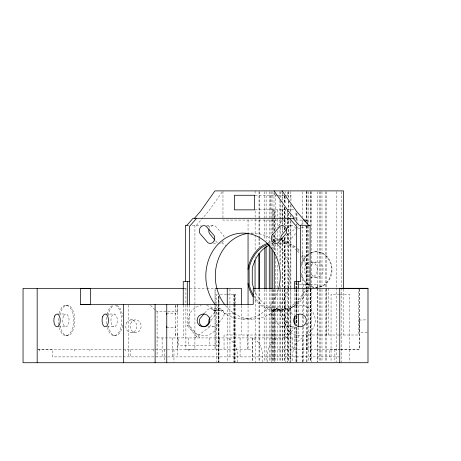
<?xml version="1.0" encoding="UTF-8"?>
<svg xmlns="http://www.w3.org/2000/svg" width="461" height="461" viewBox="0 0 461 461"><rect width="100%" height="100%" fill="white"/><g stroke="black" fill="none" stroke-linecap="round" stroke-linejoin="round"><path stroke-width="0.35" stroke-dasharray="2.31 1.73" d="M39.318 351.052L39.323 349.599M74.734 351.052L74.74 349.599M89.843 351.046L89.843 349.594M125.259 351.046L125.265 349.594M153.513 351.04L153.513 349.588M177.283 333.32L177.283 335.7L175.825 335.7L175.825 333.32M166.755 327.725L175.825 327.725L175.825 326.584M175.825 314.275L175.825 313.134L166.755 313.14M175.825 307.539L175.825 305.159M177.283 307.539L177.283 305.159M177.283 312.212L177.283 309.158M185.898 288.327L185.875 349.588L195.983 349.588M188.929 351.034L188.929 349.582M215.051 349.594L215.074 305.245L215.097 349.594M274.22 241.195L274.226 234.787M274.232 231.226L274.243 217.69M274.243 216.981L274.249 209.859M274.295 241.91L274.301 234.073M274.307 230.512L274.312 219.119M274.318 218.405L274.324 209.859M367.325 332.669L359.263 332.456M359.263 320.049L367.325 319.836M287.387 287.428L287.399 233.358M215.091 288.332L215.074 304.531L215.045 288.332M329.183 356.883L329.206 349.594L339.941 349.588M293.957 349.594L294.913 325.76M210.562 317.11L217.246 309.562A5.261 4.552 90 0 1 222.772 310.138C227.521 316.125 219.044 321.905 215.644 325.852A5.261 4.552 90 0 1 210.147 325.017M307.17 282.87L306.813 285.67A35.059 30.363 90 0 1 285.019 310.074L277.147 311.129A35.059 30.363 90 0 1 254.19 298.388M254.063 296.285A33.878 29.343 90 0 0 277.159 309.953L280.369 309.953L288.125 308.933C297.178 305.943 305.124 298.227 307.573 289.278M307.815 288.621L309.043 285.347L309.371 282.783L309.273 267.812L306.525 259.589L301.955 252.495M278.548 226.132L282.08 220.07L282.08 204.413M274.139 248.024L274.226 242.567M295.628 233.491L287.647 242.705A5.261 4.552 90 0 1 281.423 240.786M222.139 192.064L208.528 211.317L203.41 217.223M223.533 240.959L221.804 242.809A5.261 4.552 90 0 1 219.505 243.414M192.214 225.279L196.438 225.279L202.944 217.765M204.667 312.973L207.767 309.562A5.261 4.552 90 0 1 213.287 310.138L214.048 311.192A5.261 4.552 90 0 1 214.232 316.448L210.781 320.758M287.589 228.16L289.404 226.305A5.261 4.552 90 0 1 295.628 228.23M283.803 337.925L294.418 325.673M285.993 337.925L295.68 326.74M267.772 243.195L270.515 240.884M268.262 244.226L271.01 241.91A15.219 13.179 90 0 1 281.02 240.383M273.748 242.371L270.313 244.791M194.922 337.925L211.092 325.852M285.883 235.836L295.662 228.593M296.239 228.166L299.114 226.034M301.419 224.328L304.295 222.196M225.314 305.401A42.977 37.22 90 0 0 278.381 306.991A42.977 37.22 90 0 0 278.842 245.69L283.094 242.711M297.42 229.1L300.762 228.091M301.431 227.89L308.115 225.878M277.159 309.953L284.771 308.933A33.878 29.343 90 0 0 304.658 289.208M224.23 313.791L233.917 313.301M255.089 195.274L277.441 195.274M278.15 195.274L285.388 195.274M286.079 195.274L290.995 195.274L290.995 201.52M255.089 209.859L294.677 209.859M289.364 220.07L222.963 220.07L222.963 190.9M295.703 220.07L302.865 220.07M186.953 225.279L188.987 225.279M206.591 225.608L213.362 225.608M284.91 225.602L291.68 225.602M251.17 233.105L252.524 233.105M277.608 239.864L279.539 239.864M295.328 246.693L289.727 243.892L287.405 241.904A15.219 13.179 90 0 0 280.818 239.864M213.408 243.414L217.471 243.414M278.6 243.414L285.371 243.414M315.975 251.787L316.557 251.787M310.795 262.073L316.557 262.073M316.557 277.245L310.795 277.245A7.583 6.569 90 0 1 304.283 270.647A7.583 6.569 90 0 1 309.095 262.332M309.798 284.247L296.354 284.247L296.36 313.762M310.086 284.247L317.871 284.247L317.871 362M315.975 287.531L316.557 287.531M184.06 288.332L186.935 288.332M189.811 288.332L206.545 288.332M207.064 288.332L216.353 288.332M254.155 289.56L255.336 292.562C259.33 300.128 265.888 306.865 274.399 308.916L274.399 362M217.419 294.17L216.814 294.17L216.814 303.453M220.249 294.164L226.299 294.164M226.904 294.164L235.79 294.164L235.79 303.447M339.694 294.164L331.056 294.164L331.056 362.006M340.247 294.164L349.444 294.164L349.444 362.006M65.716 305.194L66.978 305.194M276.208 308.691C284.748 307.792 288.742 308 293.208 315.543M210.02 308.749L219.499 308.749M274.399 308.916L280.369 309.953M278.081 309.832L281.291 309.832M213.408 310.305L222.888 310.305M272.618 310.305L282.097 310.305M213.449 310.362L222.934 310.362M156.066 310.702L157.08 311.676L177.289 311.676M57.654 314.016L65.814 314.016M105.598 314.039L114.437 314.039M243.045 319.058L252.524 319.058M130.647 319.871L135.027 319.871M187.299 305.061L187.299 325.673L189.483 325.673L200.097 337.925M207.951 326.555L213.368 326.555M282.201 326.618L291.686 326.618M58.484 326.849L65.963 326.849M107.004 326.814L113.804 326.814A6.419 3.21 90 0 0 117.048 317.785A6.419 3.21 90 0 0 111.516 316.684A6.419 3.21 90 0 0 113.804 326.814M131.892 332.629L136.272 332.629M338.979 335.003L306.444 335.003L306.444 349.594M339.284 335.003L358.439 335.003L358.439 289.041M113.371 335.579L114.633 335.579M66.067 335.677L67.329 335.671M157.08 337.93L298.457 337.925L298.457 327.229M38.125 349.599L252.351 349.594M277.793 349.594L339.538 349.594M340.581 349.588L359.275 349.588L359.275 289.041M37.531 349.599L52.56 349.605L52.566 356.895L339.538 356.883M340.662 349.588L359.275 349.588L359.24 289.03M196.438 225.279L201.319 225.625M207.6 226.063L211.086 226.311M282.426 239.789L284.708 240.884L286.961 242.878L293.196 245.99A35.059 30.363 90 0 1 295.403 247.672M221.804 242.809L226.207 245.69M273.189 240.682L274.727 242.048M277.297 244.324L278.842 245.69M297.454 248.375L299.454 250.208M217.252 242.607L215.494 240.746M150.511 305.355L155.564 310.218M187.299 325.673L197.907 337.925M307.17 268.677L307.055 267.53A35.059 30.363 90 0 0 301.419 254.322M284.76 297.564L285.693 308.691A5.325 4.61 90 0 0 282.345 309.982L281.55 311.025A5.325 4.61 90 0 0 281.227 316.332L289.381 325.904A5.325 4.61 90 0 0 293.991 325.904M287.462 211.282L287.462 216.975M287.462 217.69L287.468 228.374M287.474 233.358L287.48 241.904M287.387 209.859L287.393 216.975M287.393 217.69L287.399 228.374M177.283 335.354L177.283 335.7M175.825 335.7L175.825 305.505M359.263 319.836L359.263 332.669M343.56 289.116L343.566 335.003M341.739 191.615L341.745 287.232M341.745 287.946L341.745 362M336.438 191.615L336.438 287.232M336.438 287.946L336.444 362M334.888 349.588L334.888 362.029M328.382 288.327L328.382 335.003M326.786 288.327L326.791 335.003M326.59 191.615L326.595 288.667M326.595 289.387L326.595 362M325.351 191.615L325.351 288.667M325.351 289.387L325.264 362.029M321.985 191.615L321.991 288.667M321.991 289.387L321.991 362M320.395 191.615L320.401 288.667M320.401 289.387L320.401 362M319.289 191.615L319.289 288.667M319.289 289.387L319.294 362M317.456 191.615L317.456 287.232M317.456 287.952L317.462 362M311.261 191.615L311.267 287.232M311.267 287.952L311.273 362M310.875 191.615L310.875 224.686M310.881 289.387L310.881 362M310.576 191.615L310.576 223.965M310.576 289.387L310.581 362M310.507 289.283L310.507 362M310.126 289.231L310.126 349.594M308.565 191.615L308.565 223.245M308.565 226.12L308.57 288.667M308.57 289.387L308.57 362M307.17 225.786L307.176 349.594M306.974 191.615L306.98 218.935M306.98 226.12L306.98 288.667M306.98 289.387L306.98 317.427M306.98 323.178L306.986 362M306.813 191.615L306.813 218.935M306.813 226.12L306.813 288.667M306.813 289.387L306.738 317.652M306.819 323.178L306.738 362.721M306.657 190.894L306.663 218.963M306.663 226.161L306.588 291.899M303.724 284.247L303.724 313.762M303.724 316.644L303.724 323.841M303.724 326.722L303.724 362M302.877 362.029L302.877 337.925A18.238 15.795 90 0 0 292.775 356.883L292.775 362.069M302.75 191.615L302.75 217.494M302.75 220.37L302.75 225.406M302.75 226.12L302.75 288.667M302.75 289.387L302.75 315.272M302.75 315.987L302.756 326.774M302.756 327.489L302.756 362M298.457 289.445L298.457 313.682M296.93 213.443L296.93 221.338M296.93 224.207L296.93 225.648M296.936 282.339L296.936 288.799M296.936 289.52L296.936 313.198M296.936 316.073L296.936 324.682M296.936 327.552L296.936 362M296.602 282.311L296.602 288.707M296.602 289.422L296.602 315.722M296.602 316.43L296.602 324.25M296.36 316.644L296.36 324.561M296.36 327.443L296.36 362L296.319 327.552M296.319 213.443L296.319 219.903M296.319 223.493L296.319 224.928M296.319 282.339L296.319 288.799M296.319 289.52L296.319 315.353M296.319 316.073L296.319 324.682M295.939 212.728L295.939 219.903M295.945 282.339L295.945 288.799M295.945 289.52L295.945 313.918M295.945 316.788L295.945 323.968M295.945 326.837L295.945 362.721M294.418 289.422L294.418 315.722M292.626 337.925L292.626 349.594M290.995 204.995L290.995 209.859M290.885 209.859L290.885 212.008M290.885 215.598L290.885 217.033M290.891 221.338L290.891 288.799M290.891 289.52L290.891 362.721M290.2 191.615L290.2 200.241M290.2 204.551L290.2 211.743M290.2 214.619L290.2 217.494M290.2 220.37L290.205 287.232M290.205 287.952L290.205 362M290.061 308.046L290.067 362.721M288.644 191.615L288.644 197.366M288.644 200.961L288.644 209.588M288.644 213.184L288.649 288.667M288.649 289.387L288.649 362M288.344 191.615L288.344 197.366M288.344 200.961L288.344 209.588M288.344 213.184L288.344 288.667M288.344 289.387L288.35 362M287.537 309.014L287.537 362.006M287.462 192.145L287.462 195.274M287.387 288.148L287.393 362.006M285.152 191.615L285.152 193.05M285.152 196.645L285.152 204.557M285.152 208.868L285.152 225.406M285.152 228.281L285.152 229.716M285.152 236.908L285.152 287.232M285.152 287.952L285.157 362M284.581 195.925L284.581 203.837M284.581 207.433L284.581 224.686M284.581 227.561L284.581 229.716M284.581 237.628L284.581 288.672M284.581 289.387L284.587 362M284.443 195.913L284.443 203.802M284.443 207.387L284.443 224.593M284.443 227.457L284.443 229.613M284.443 237.496L284.449 335.003L224.046 335.009L224.046 349.594M284.414 195.925L284.414 203.837M284.414 207.433L284.414 224.686M284.414 227.561L284.414 229.716M284.414 237.628L284.42 288.667M284.42 289.387L284.42 362M282.697 193.05L282.702 201.682M282.702 205.272L282.702 231.871M282.702 239.783L282.702 288.667M282.702 289.387L282.708 362M282.241 209.859L282.241 218.468M282.241 219.188L282.241 232.822M282.241 239.997L282.241 288.799M282.241 289.52L282.247 362.721M282.08 190.894L282.08 200.143M280.519 191.615L280.519 197.366M280.519 200.961L280.519 224.686M280.519 227.561L280.519 235.467M280.519 241.939L280.519 266.383M280.519 285.797L280.519 288.672M280.519 289.387L280.524 362M279.931 191.615L279.931 197.366M279.931 200.241L279.931 225.406M279.931 226.12L279.931 239.783M279.931 242.659L279.931 264.228M279.931 289.387L279.936 362M277.752 209.859L277.752 218.468M277.752 219.188L277.752 227.797M277.752 230.667L277.752 243.587M277.752 244.307L277.752 257.221M277.752 265.115L277.752 288.799M277.752 289.52L277.758 362.721M275.303 194.49L275.303 229.716M275.303 232.592L275.303 243.379M275.303 244.094L275.303 252.726M275.303 257.036L275.309 288.672M275.309 289.387L275.309 362.721M274.324 192.773L274.324 195.274M274.249 247.857L274.249 250.012M274.255 289.52L274.255 362M273.99 192.335L273.995 231.157M273.995 234.753L273.995 241.218M273.995 244.094L273.995 249.85M273.995 289.387L273.995 362M273.69 209.859L273.69 218.468M273.69 219.188L273.69 231.387M273.69 234.977L273.69 242.872M273.69 243.587L273.69 248.612M273.69 289.52L273.696 362.721M272.699 209.859L272.699 218.468M272.699 219.188L272.699 232.822M272.699 236.412L272.699 239.997M272.699 242.872L272.699 248.612M272.699 289.52L272.705 362.721M272.053 191.615L272.053 233.312M272.053 243.379L272.053 247.69M272.053 289.387L272.059 362M271.875 308.132L271.875 362.721M270.993 191.615L270.999 235.467M270.999 241.218L270.999 246.255M270.999 289.387L270.999 362M270.786 195.274L270.786 209.859M269.282 191.615L269.282 244.094M269.282 289.387L269.287 362M267.685 362.075L267.685 356.889A18.233 15.795 90 0 1 277.793 337.925M266.112 191.615L266.118 241.218M266.118 289.387L266.118 362M264.804 191.615L264.804 239.783M264.804 289.387L264.81 362M262.459 362.069L262.459 356.883A18.238 15.795 90 0 0 252.351 337.925L252.351 362.029M259.163 191.615L259.163 237.628M259.163 238.343L259.163 246.975M259.163 289.387L259.168 362.721M259.036 191.615L259.036 237.628M259.036 238.343L259.036 246.975M259.042 289.387L259.042 362M255.198 292.17L255.198 362.721M255.123 190.894L255.123 194.473M255.123 210.919L255.123 250.963M255.123 256.685L255.123 258.114M255.054 289.335L255.054 292.17M252.524 337.925L252.524 362.721M248.053 220.07L248.053 232.909M248.053 305.666L248.058 349.594M247.327 335.009L247.327 349.594M241.443 305.568L241.443 335.009M240.077 337.925L240.077 356.889M237.369 362.075L237.369 356.889A18.238 15.795 90 0 0 227.261 337.925L227.261 362.029M235.79 304.162L235.79 362.006M234.718 294.164L234.747 303.447M234.718 304.162L234.747 362.006M233.762 294.164L233.762 303.447M233.762 304.162L233.767 362.006M229.924 289.053L229.924 304.848M229.924 305.568L229.93 335.009M229.97 337.925L229.97 356.889M227.256 305.568L227.261 335.009M219.805 337.925L219.805 345.22L178.493 345.22L178.493 337.93M219.015 297.022L219.015 303.453M219.015 304.162L219.015 362.006M218.566 362.721L218.566 305.591L218.52 362.006M218.405 296.308L218.451 303.453M218.405 304.162L218.451 362.006M216.814 304.162L216.814 362.006M209.703 337.925L209.703 345.22M194.922 225.279L194.922 304.923M194.922 305.637L194.922 349.594M189.483 305.061L189.483 325.673M188.503 337.93L188.503 345.22M183.253 305.13L183.253 337.925M177.422 337.93L177.422 349.594M177.283 304.381L177.283 356.895M173.958 349.594L173.958 362.035M172.235 337.93L172.235 356.889M164.329 349.599L164.329 362.035M162.134 337.93L162.134 356.889M157.08 311.676L157.08 356.889M130.509 349.599L130.509 356.889M128.51 305.107L128.515 356.895M295.674 318.632A5.325 4.61 90 0 1 295.674 323.956M224.121 236.994A5.261 4.552 90 0 0 223.706 235.704L215.639 226.311A5.261 4.552 90 0 0 209.421 228.235M274.22 241.91A15.219 13.179 90 0 1 279.447 239.951M59.204 313.117A15.248 7.624 90 0 1 71.075 309.256A15.248 7.624 90 0 1 70.037 333.222A15.248 7.624 90 0 1 58.674 325.351M58.576 324.717A15.248 7.624 90 0 1 58.484 316.828M60.045 314.926A15.248 7.624 90 0 1 71.83 308.397A15.248 7.624 90 0 1 71.576 332.848A15.248 7.624 90 0 1 59.936 325.351M310.051 253.147A17.87 15.478 90 0 1 331.419 268.492A17.87 15.478 90 0 1 311.97 286.921M310.685 286.454A17.87 15.478 90 0 1 301.361 275.557M301.361 263.761A17.87 15.478 90 0 1 309.429 253.464M311.365 262.102A7.583 6.569 90 0 1 317.364 269.656A7.583 6.569 90 0 1 311.365 277.217M311.175 265.311A7.583 6.569 90 0 1 320.925 263.992A7.583 6.569 90 0 1 320.925 275.326A7.583 6.569 90 0 1 311.175 274.007M271.61 240.227A16.389 14.193 90 0 1 280.081 238.936M297.489 249.58A35.059 30.363 90 0 1 299.408 251.671M281.677 240.607A15.219 13.179 90 0 1 284.195 241.898L286.442 243.892L292.672 247.004A33.878 29.343 90 0 1 296.821 250.467M297.299 250.957A33.878 29.343 90 0 1 299.541 253.567M301.54 256.472A33.878 29.343 90 0 1 306.069 267.812L306.162 282.783L305.833 285.347A33.878 29.343 90 0 1 304.882 288.574M251.141 233.133A42.977 37.22 90 0 1 270.532 238.47M278.479 289.214A42.977 37.22 90 0 1 215.829 305.401M311.267 252.864A17.87 15.478 90 0 1 332.018 270.44A17.87 15.478 90 0 1 310.011 285.855M308.818 285.134A17.87 15.478 90 0 1 301.35 272.987M301.35 266.331A17.87 15.478 90 0 1 310.633 253.147M206.626 305.522A15.225 15.225 0 0 1 216.036 329.125A15.225 15.225 0 0 1 190.629 328.503A15.225 15.225 0 0 1 201.192 305.389M122.603 325.27A15.225 7.612 90 0 1 115.653 335.643A15.225 7.612 90 0 1 108.358 326.279M108.168 315.589A15.225 7.612 90 0 1 113.873 305.505M116.702 305.43A15.225 7.612 90 0 1 122.741 316.511M115.44 305.43A15.225 7.612 90 0 1 120.171 329.673A15.225 7.612 90 0 1 107.234 326.901M106.687 323.674A15.225 7.612 90 0 1 106.716 316.897M107.148 314.316A15.225 7.612 90 0 1 112.611 305.505M272.866 309.988L272.065 311.025A5.325 4.61 90 0 0 271.742 316.338L279.902 325.904A5.325 4.61 90 0 0 285.463 325.057A5.325 4.61 90 0 0 286.195 318.632L278.467 309.59A5.325 4.61 90 0 0 272.866 309.988M234.614 304.877L234.609 294.164L234.58 304.877M234.614 362.721L234.614 305.591L234.586 362.721M218.566 304.877L218.566 296.308L218.52 304.877M290.367 332.231A15.248 15.248 0 0 0 315.053 322.873A15.248 15.248 0 0 0 294.602 306.173A15.248 15.248 0 0 0 290.367 332.231M63.566 316.004A6.419 3.21 90 0 0 65.134 326.67A6.419 3.21 90 0 0 68.971 318.632A6.419 3.21 90 0 0 63.566 316.004M126.925 322.251A6.419 5.561 90 0 0 130.446 332.594A6.419 5.561 90 0 0 136.444 323.904A6.419 5.561 90 0 0 126.925 322.251M131.304 322.251A6.419 5.561 90 0 0 134.819 332.594A6.419 5.561 90 0 0 140.824 323.904A6.419 5.561 90 0 0 131.304 322.251"/><path stroke-width="0.69" d="M166.755 326.584L166.755 327.558M166.755 314.275L166.755 313.301M248.053 269.287L248.41 266.487A35.059 30.363 90 0 1 262.839 245.454L267.155 243.477M269.697 245.073C263.024 247.805 258.091 253.999 255.054 260.258L252.599 266.81L252.271 269.374L252.271 283.411L253.711 288.258M210.118 317.623L209.421 318.666A5.261 4.552 90 0 0 208.966 322.66M186.953 225.279L192.998 218.301L294.539 218.295L288.494 211.317L274.059 190.894M194.461 218.301L200.506 211.317L214.941 190.9L343.56 190.894L343.56 288.402M196.576 218.301L189.483 226.489L189.483 304.352M204.217 313.492L199.941 318.672A5.261 4.552 90 0 0 200.668 325.017A5.261 4.552 90 0 0 206.165 325.852L209.853 321.83M287.134 228.691L281.417 235.531A5.261 4.552 90 0 0 280.968 239.518M281.285 239.247L282.432 238.395M304.865 221.77L307.17 220.064L307.17 223.643M268.262 244.226L263.335 246.479A33.878 29.343 90 0 0 249.389 266.81L249.061 269.374L249.159 284.345A33.878 29.343 90 0 0 253.32 295.075M308.784 225.677L310.126 225.279L310.126 288.511M303.586 220.07L307.17 220.064M187.471 225.279L185.437 225.279L185.443 281.602M310.126 225.279L299.126 225.279L293.081 218.295M189.483 281.602L183.253 281.602L183.253 304.421M184.06 288.332L23.05 288.344L23.05 362.732L367.999 362.715L367.993 288.315L253.233 288.338L253.25 304.387L80.421 304.387L80.421 288.344L90.54 288.344L90.54 304.387L80.421 304.387M216.353 288.332L241.443 288.332L241.443 304.848M367.999 288.327L339.745 288.338L339.751 362.726M308.611 225.279L296.515 211.317L282.08 190.894M289.508 218.295L296.602 226.484L296.602 281.602M214.596 239.708L209.421 233.491A5.261 4.552 90 0 1 208.966 229.503M248.053 283.48L248.168 284.627A35.059 30.363 90 0 0 253.06 296.705M300.641 225.279L300.647 281.602L294.412 281.602L294.418 288.707M298.457 281.602L298.457 288.016M298.457 314.396L298.457 326.515M294.418 316.43L294.418 324.25M274.249 252.167L274.255 288.085M272.699 250.767L272.699 288.085M270.999 247.69L270.999 288.672M269.282 244.814L269.282 288.672M266.118 246.255L266.118 288.672M264.804 247.69L264.804 288.672M259.163 253.441L259.163 288.672M259.036 253.441L259.036 288.672M255.054 260.258L255.054 288.621M248.053 233.623L248.053 304.237M227.256 288.332L227.256 304.848M187.299 281.602L187.299 304.352M166.755 304.381L166.755 362.732M155.103 304.381L155.103 362.726M123.669 304.387L123.669 362.726M37.174 288.338L37.18 362.726M224.876 304.848A42.977 37.22 90 0 1 217.725 260.834A42.977 37.22 90 0 1 248.358 233.375M215.391 304.848A42.977 37.22 90 0 1 234.937 234.136A42.977 37.22 90 0 1 278.663 288.546M272.63 234.488L271.938 235.531A5.261 4.552 90 0 0 272.664 241.875A5.261 4.552 90 0 0 278.167 242.705L286.143 233.491A5.261 4.552 90 0 0 285.422 227.146A5.261 4.552 90 0 0 279.925 226.311L272.63 234.488M214.054 240.959L213.293 242.013A5.261 4.552 90 0 1 207.773 242.607L199.936 233.496A5.261 4.552 90 0 1 200.662 227.146A5.261 4.552 90 0 1 206.159 226.311L214.227 235.704A5.261 4.552 90 0 1 214.054 240.959M254.605 195.274L234.395 195.274L234.395 209.859L254.605 209.859L254.605 195.274M295.95 325.397A6.419 6.419 0 0 0 306.34 321.455A6.419 6.419 0 0 0 297.731 314.425A6.419 6.419 0 0 0 295.95 325.397M54.732 316.004A6.419 3.21 90 0 0 56.294 326.67A6.419 3.21 90 0 0 60.132 318.632A6.419 3.21 90 0 0 54.732 316.004M199.267 325.218A6.419 6.419 0 0 0 209.824 321.732A6.419 6.419 0 0 0 201.526 314.339A6.419 6.419 0 0 0 199.267 325.218M102.67 316.684A6.419 3.21 90 0 0 104.964 326.814A6.419 3.21 90 0 0 108.202 317.785A6.419 3.21 90 0 0 102.67 316.684"/></g></svg>
